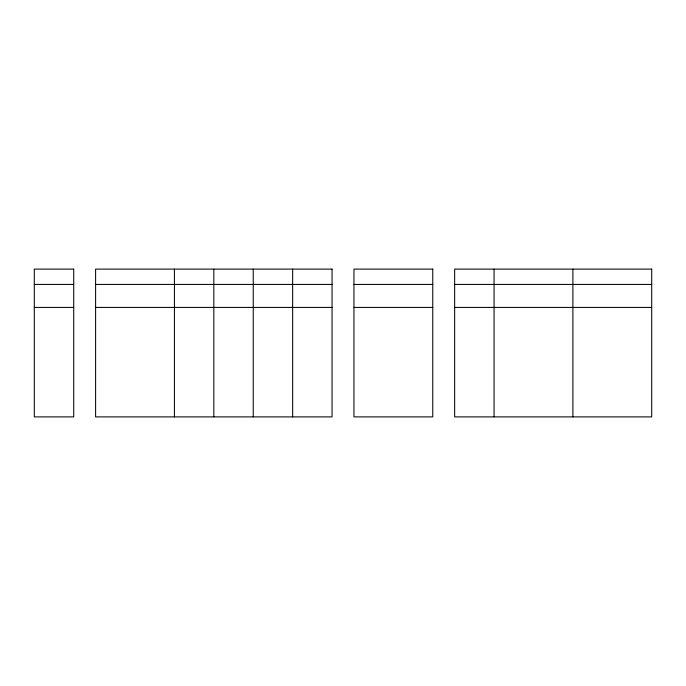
<?xml version="1.0" encoding="UTF-8"?>
<svg xmlns="http://www.w3.org/2000/svg" width="686" height="686" viewBox="0 0 686 686"><rect width="100%" height="100%" fill="white"/><g stroke="black" fill="none" stroke-linecap="round" stroke-linejoin="round"><path stroke-width="1.03" d="M34.3 284.433L73.711 284.433M95.603 284.433L332.05 284.433M353.95 284.433L432.763 284.433M454.655 284.433L651.7 284.433M34.3 307.422L73.711 307.422M95.603 307.422L332.05 307.422M353.95 307.422L432.763 307.422M454.655 307.422L651.7 307.422M572.887 269.109L572.887 416.891M494.066 269.109L494.066 416.891M292.648 269.109L292.648 416.891M253.237 269.109L253.237 416.891M213.826 269.109L213.826 416.891M174.416 269.109L174.416 416.891M73.711 269.109L34.3 269.109L34.3 416.891L73.711 416.891L73.711 269.109M332.05 269.109L95.603 269.109L95.603 416.891L332.05 416.891L332.05 269.109M432.763 269.109L353.95 269.109L353.95 416.891L432.763 416.891L432.763 269.109M651.7 269.109L454.655 269.109L454.655 416.891L651.7 416.891L651.7 269.109"/></g></svg>
